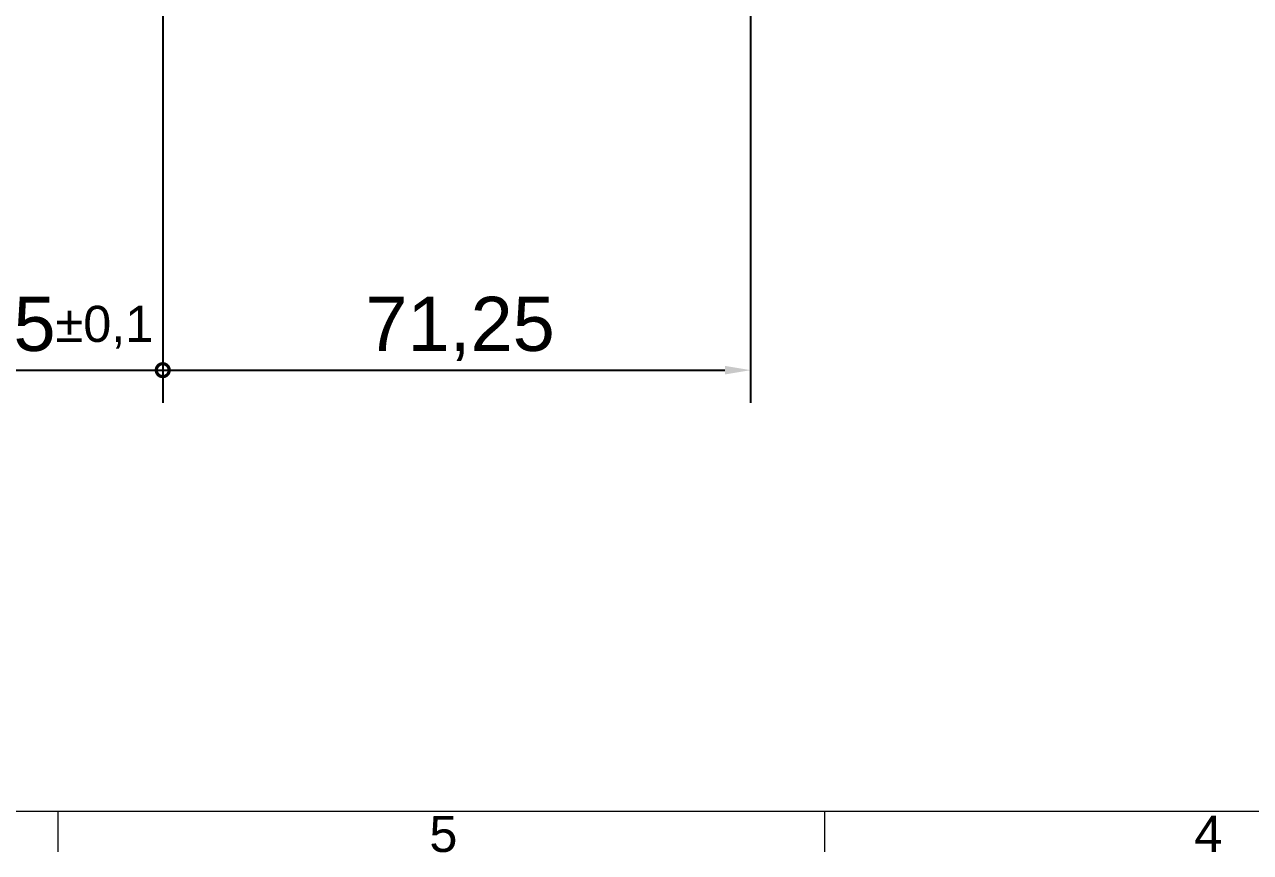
# Model space of a CAD drawing. Header units: millimetres. Extents: x 0 to 1486, y 0 to 1051.
# Drawn here: x 1017.7 to 1166.3, y 20.1 to 120.4 of the extents above; entities that cross this region are included whole.
import ezdxf

# ---------------------------------------------------------------- set-up
doc = ezdxf.new("R2010")
doc.units = ezdxf.units.MM
doc.header["$LTSCALE"] = 1.25
for name, color, linetype, lineweight, true_color in [('Bemaßungen(DIN)', 7, 'Continuous', 5, 0x262659), ('Skizziergeometrie(DIN)', 7, 'Continuous', 9, 0x262659), ('Symbole(DIN)', 7, 'Continuous', 15, 0x262659)]:
    doc.layers.add(name, color=color, linetype=linetype, lineweight=lineweight, true_color=true_color)
doc.styles.add('Aktuell-DIN', font='arial.ttf')
doc.styles.add('Aktuell-DINGroßer Text', font='arial.ttf')
doc.dimstyles.new('STANDARD-DIN', dxfattribs={"dimscale": 1.25, "dimtxt": 5.25, "dimasz": 2.5, "dimexe": 3.175, "dimexo": 0, "dimgap": 0.8, "dimtad": 1, "dimrnd": 1e-08, "dimtxsty": 'Aktuell-DINGroßer Text', "dimcen": 0.09, "dimdle": 10, "dimclrd": 256, "dimclre": 256, "dimclrt": 256, "dimazin": 2, "dimtfac": 0.666667, "dimtmove": 0, "dimatfit": 3, "dimfxl": 1, "dimtolj": 1, "dimlwd": 25, "dimlwe": 25, "dimarcsym": 0})

# ---------------------------------------------------------------- blocks, each defined once
blk = doc.blocks.new('Ränder Standardrahmen')
at = {"layer": 'Skizziergeometrie(DIN)'}
for p, q in [((817.44, 20), (817.44, 16.1)), ((891.75, 20), (891.75, 16.1))]:
    blk.add_line(p, q, dxfattribs=at)
at = {"layer": 'Skizziergeometrie(DIN)', "flags": 128}
blk.add_lwpolyline([(20, 20), (20, 821), (1169, 821), (1169, 20), (20, 20)], dxfattribs=at)
at = {"layer": 'Symbole(DIN)', "color": 179, "true_color": 0x262659, "char_height": 3.5, "attachment_point": 7, "style": 'Aktuell-DIN'}
for s, insert in [('5', (853.45, 16.04)), ('4', (927.61, 16.1))]:
    blk.add_mtext(s, dxfattribs=dict(at, insert=insert))
blk = doc.blocks.new('_DotSmall')
at = {"color": 0, "linetype": 'ByBlock', "const_width": 0.5}
blk.add_lwpolyline([(-0.0625, 0, 1), (0.0625, 0, 1)], format="xyb", close=True, dxfattribs=at)
blk = doc.blocks.new('*D123')
at = {"layer": 'Bemaßungen(DIN)', "color": 250, "linetype": 'Continuous', "lineweight": 25, "true_color": 0x3f3f3f, "transparency": 16777216}
for p, q in [((1001, 197.25), (1001, 74.53)), ((1034.5, 197.25), (1034.5, 74.53)), ((1001, 78.5), (1034.5, 78.5))]:
    blk.add_line(p, q, dxfattribs=at)
at = {"layer": 'Defpoints', "color": 0, "linetype": 'Continuous', "transparency": 16777216}
for p in [(1001, 197.25), (1034.5, 197.25), (1034.5, 78.5)]:
    blk.add_point(p, dxfattribs=at)
at = {"layer": 'Bemaßungen(DIN)', "color": 250, "linetype": 'Continuous', "lineweight": 25, "true_color": 0x3f3f3f, "transparency": 16777216, "xscale": 3.125, "yscale": 3.125, "zscale": 3.125, "rotation": 180}
blk.add_blockref('_DotSmall', (1001, 78.5), dxfattribs=at)
at = {"layer": 'Bemaßungen(DIN)', "color": 250, "linetype": 'Continuous', "lineweight": 25, "true_color": 0x3f3f3f, "transparency": 16777216, "xscale": 3.125, "yscale": 3.125, "zscale": 3.125}
blk.add_blockref('_DotSmall', (1034.5, 78.5), dxfattribs=at)
at = {"layer": 'Bemaßungen(DIN)', "color": 179, "linetype": 'Continuous', "lineweight": 25, "true_color": 0x262659, "transparency": 16777216, "insert": (1003.67, 87.39), "char_height": 6.5625, "attachment_point": 1, "style": 'Aktuell-DINGroßer Text'}
blk.add_mtext('\\A1;33,5{\\H4.375;±0,1}', dxfattribs=at)
blk = doc.blocks.new('*D124')
at = {"layer": 'Bemaßungen(DIN)', "color": 250, "linetype": 'Continuous', "lineweight": 25, "true_color": 0x3f3f3f, "transparency": 16777216}
for p, q in [((1034.5, 197.25), (1034.5, 74.53)), ((1105.75, 139.91), (1105.75, 74.53)), ((1034.5, 78.5), (1102.62, 78.5))]:
    blk.add_line(p, q, dxfattribs=at)
at = {"layer": 'Bemaßungen(DIN)', "color": 250, "linetype": 'Continuous', "true_color": 0x3f3f3f, "transparency": 16777216}
blk.add_solid([(1102.62, 79.02), (1102.62, 77.98), (1105.75, 78.5)], dxfattribs=at)
at = {"layer": 'Defpoints', "color": 0, "linetype": 'Continuous', "transparency": 16777216}
for p in [(1034.5, 197.25), (1105.75, 139.91), (1105.75, 78.5)]:
    blk.add_point(p, dxfattribs=at)
at = {"layer": 'Bemaßungen(DIN)', "color": 250, "linetype": 'Continuous', "lineweight": 25, "true_color": 0x3f3f3f, "transparency": 16777216, "xscale": 3.125, "yscale": 3.125, "zscale": 3.125, "rotation": 180}
blk.add_blockref('_DotSmall', (1034.5, 78.5), dxfattribs=at)
at = {"layer": 'Bemaßungen(DIN)', "color": 179, "linetype": 'Continuous', "lineweight": 25, "true_color": 0x262659, "transparency": 16777216, "insert": (1059.07, 87.39), "char_height": 6.562, "attachment_point": 1, "style": 'Aktuell-DINGroßer Text'}
blk.add_mtext('\\A1;71,25', dxfattribs=at)

msp = doc.modelspace()

# ---------------------------------------------------------------- block references
at = {"xscale": 1.25, "yscale": 1.25, "zscale": 1.25}
msp.add_blockref('Ränder Standardrahmen', (0, 0), dxfattribs=at)

# ---------------------------------------------------------------- dimensions: what is measured, and where the dimension line sits
at = {"layer": 'Bemaßungen(DIN)', "color": 250, "linetype": 'Continuous', "lineweight": 25, "true_color": 0x3f3f3f}
for base, p1, p2, override, picture, middle in [((1034.4985, 78.4989), (1000.9985, 197.2489), (1034.4985, 197.2489), {"dimgap": 0.8, "dimdec": 2, "dimblk1": 'DotSmall', "dimblk2": 'DotSmall', "dimsah": 1, "dimdle": 0, "dimtol": 1, "dimlim": 0, "dimtp": 0.1, "dimtm": 0.1, "dimtdec": 2, "dimtofl": 0, "dimatfit": 1}, '*D123', (1017.761, 78.4989)), ((1105.7485, 78.4989), (1034.4985, 197.2489), (1105.7485, 139.9057), {"dimgap": 0.8, "dimdec": 2, "dimblk1": 'DotSmall', "dimsah": 1, "dimdle": 0, "dimtol": 0, "dimlim": 0, "dimtp": 0, "dimtm": 0, "dimtdec": 2, "dimtofl": 0, "dimatfit": 1}, '*D124', (1070.136, 78.4989))]:
    dim = msp.add_linear_dim(base=base, p1=p1, p2=p2, angle=180, dimstyle='STANDARD-DIN', override=override, dxfattribs=at)
    dim.commit()
    dim.dimension.update_dxf_attribs({"geometry": picture, "text_midpoint": middle, "dimtype": 160})

doc.saveas('drawing.dxf')
